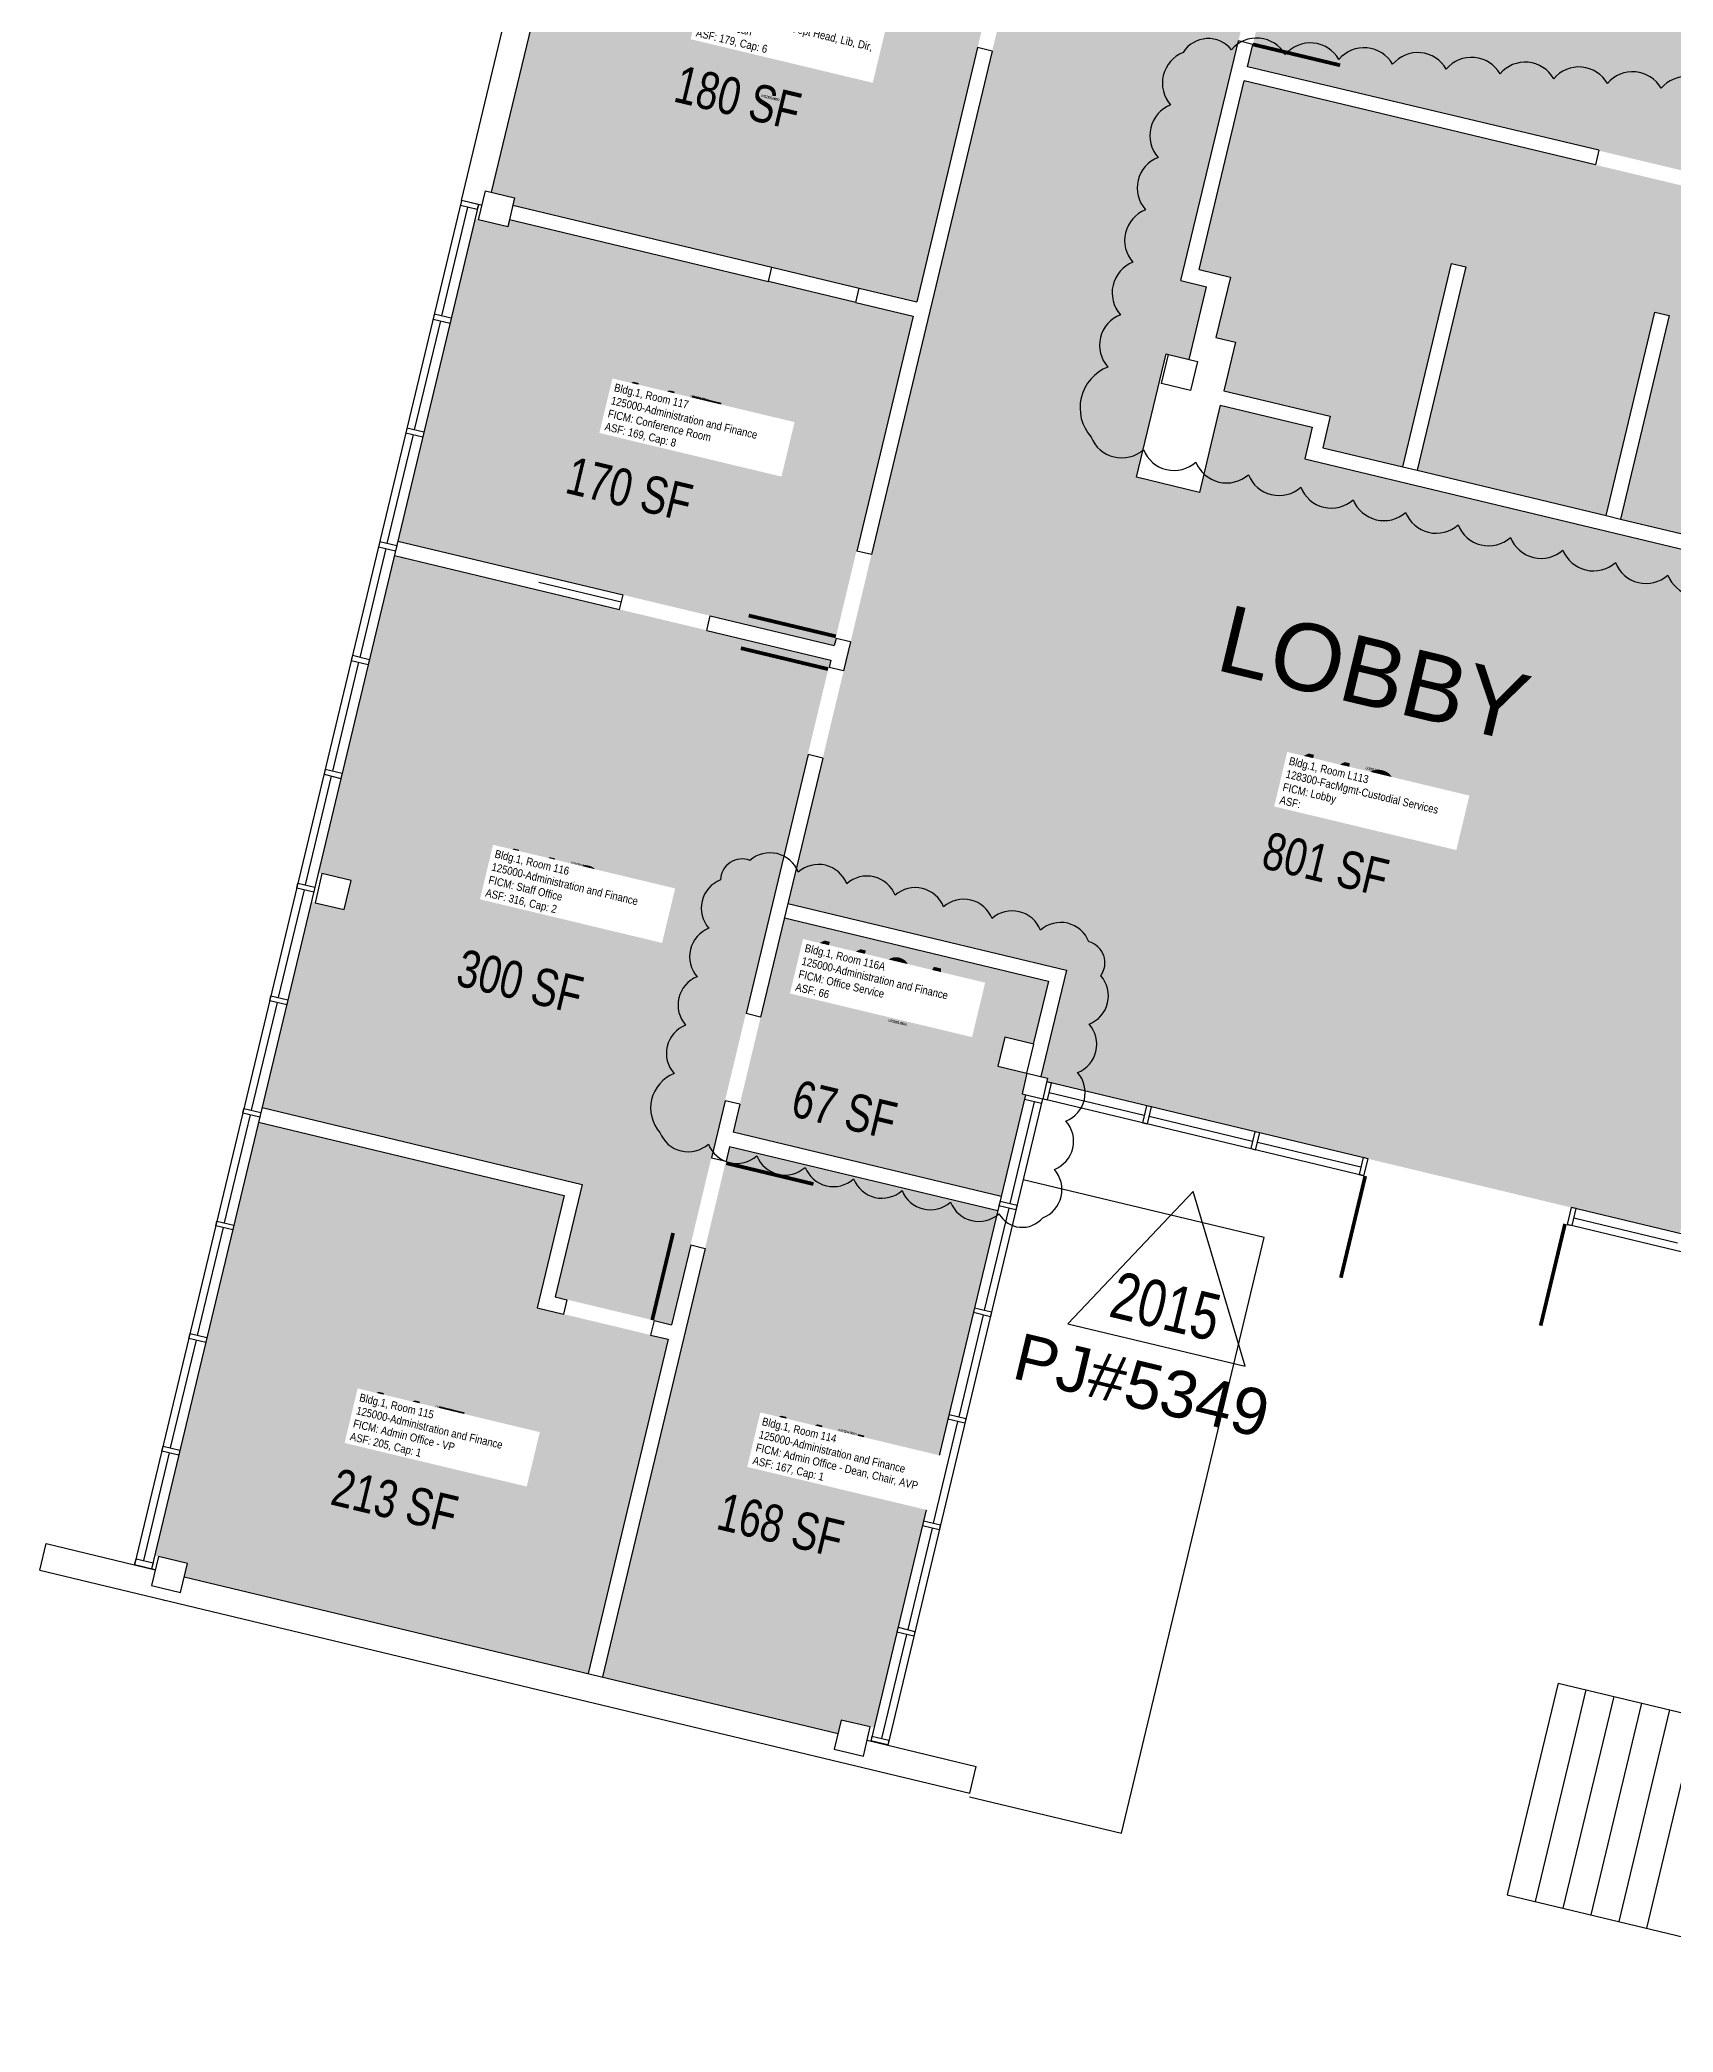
# Model space of a CAD drawing. Header units: inches. Extents: x 69220657 to 69222623, y 27675098 to 27677504.
# Drawn here: x 69220657 to 69221313, y 27675265 to 27676065 of the extents above; entities that cross this region are included whole.
import ezdxf
from ezdxf.enums import TextEntityAlignment as Align

# ---------------------------------------------------------------- set-up
doc = ezdxf.new("R2010")
doc.units = ezdxf.units.IN
doc.header["$LTSCALE"] = 100
doc.header["$MEASUREMENT"] = 0
doc.layers.get('0').update_dxf_attribs({"linetype": 'CONTINUOUS'})
for name, color, linetype in [('A-DOOR', 2, 'CONTINUOUS'), ('A-FLOR', 3, 'CONTINUOUS'), ('A-GLAZ', 1, 'CONTINUOUS'), ('A-IDEN-RNUM', 7, 'CONTINUOUS'), ('A-IDEN-SNUM', 4, 'CONTINUOUS'), ('A-IDEN-TEXT', 4, 'CONTINUOUS'), ('A-IDEN-VNUM', 4, 'CONTINUOUS'), ('A-SITE', 3, 'CONTINUOUS'), ('A-WALL', 5, 'CONTINUOUS'), ('AREA-TEXT', 3, 'CONTINUOUS'), ('Rooms-Category-Color', 7, 'CONTINUOUS'), ('Rooms-College-Color', 7, 'CONTINUOUS'), ('Rooms-Department-Color', 7, 'CONTINUOUS'), ('Rooms-Division-Color', 7, 'CONTINUOUS'), ('Rooms-Information', 7, 'CONTINUOUS')]:
    doc.layers.add(name, color=color, linetype=linetype)
doc.layers.add('A-REV', color=1, linetype='CONTINUOUS', true_color=0xff0000)
doc.styles.add('Annotative', font='arial.ttf')
doc.styles.add('Arial', font='arial.ttf')
doc.styles.add('CP_AREA', font='arial.ttf', dxfattribs={"height": 15})
doc.styles.add('CP_ROOMSNUMBER', font='arial.ttf', dxfattribs={"height": 1})
doc.styles.add('CP_ROOMVNUMBER', font='arial.ttf', dxfattribs={"width": 0.85, "height": 0.075})

# ---------------------------------------------------------------- blocks, each defined once
blk = doc.blocks.new('ProjectRev')
at = {"transparency": 16777216}
blk.add_lwpolyline([(0, 0.122), (-0.1221, -0.0895), (0.1221, -0.0895)], close=True, dxfattribs=at)
at = {"transparency": 16777216, "insert": (-0.1798, -0.1151), "char_height": 0.0625, "width": 0.24749, "attachment_point": 1, "style": 'Arial'}
blk.add_mtext('PJ#', dxfattribs=at)
at = {"transparency": 16777216, "style": 'Arial', "width": 0.75}
blk.add_attdef('YEAR', text='', height=18.75, dxfattribs=at).set_placement((0, 0), align=Align.MIDDLE_CENTER)
at = {"transparency": 16777216, "style": 'Arial'}
blk.add_attdef('PROJECT', text='', height=18.75, dxfattribs=at).set_placement((-0.0276, -0.1151), align=Align.TOP_LEFT)

msp = doc.modelspace()

# ---------------------------------------------------------------- hatches: boundary and pattern name
at = {"layer": 'Rooms-Category-Color', "true_color": 0xadadad}
for points in [[(69221278.41, 27677058.79), (69221371.04, 27677036.63), (69221182.09, 27676247.94), (69221190.44, 27676246.31), (69221182.05, 27676211.3), (69221173.79, 27676213.28), (69221115.07, 27675968.22), (69221125.28, 27675965.77), (69221118.3, 27675936.59), (69221109.06, 27675938.81), (69221106.18, 27675926.79), (69221097.17, 27675889.21), (69221109.82, 27675886.18), (69221063.45, 27675692.66), (69220957.21, 27675718.11), (69221220.26, 27676815.64), (69221262.82, 27676993.62)], [(69221069.04, 27675691.32), (69221063.45, 27675692.66), (69221109.82, 27675886.18), (69221122.46, 27675883.15), (69221130.84, 27675918.16), (69221167.8, 27675909.31), (69221164.77, 27675896.67), (69221366.07, 27675848.44), (69221360.72, 27675826.07), (69221382.11, 27675820.95), (69221390.73, 27675856.93), (69221834.18, 27675750.69), (69221812.32, 27675659.26), (69221359.1, 27675767.85), (69221318.56, 27675598.63), (69221315.42, 27675585.51), (69221061.16, 27675646.42), (69221061.51, 27675647.88), (69221058.79, 27675648.53)]]:
    msp.add_hatch(color=253, dxfattribs=at).paths.add_polyline_path(points)
at = {"layer": 'Rooms-Category-Color', "true_color": 0xfa9ba3}
for points in [[(69221294.15, 27676690.32), (69221590.79, 27676619.38), (69221438.48, 27675983.28), (69221141.82, 27676054.11), (69221153.76, 27676103.94), (69221276.29, 27676074.58), (69221366.46, 27676450.93), (69221372.5, 27676449.49), (69221373.9, 27676455.32), (69221245.31, 27676486.08)], [(69221008.98, 27675959.7), (69220846.8, 27675998.48), (69220847.5, 27676001.4), (69220838.26, 27676003.61), (69220871.75, 27676143.66), (69221043.17, 27676102.67)], [(69221444.32, 27675981.88), (69221460.16, 27676048.01), (69221467.94, 27676046.15), (69221540.88, 27676028.67), (69221621.59, 27676009.34), (69221605.09, 27675940.47), (69221575.93, 27675818.73), (69221396.02, 27675861.83), (69221398.35, 27675871.56), (69221373.06, 27675877.61), (69221367.47, 27675854.27), (69221291.62, 27675872.45), (69221311.19, 27675954.14), (69221305.35, 27675955.53), (69221285.78, 27675873.85), (69221209.93, 27675892.02), (69221229.5, 27675973.71), (69221223.67, 27675975.1), (69221204.1, 27675893.42), (69221172, 27675901.1), (69221175.03, 27675913.75), (69221132.24, 27675924), (69221136.9, 27675943.45), (69221129.12, 27675945.31), (69221134.95, 27675969.62), (69221122.3, 27675972.65), (69221140.48, 27676048.5), (69221442.92, 27675976.05)], [(69220975.68, 27675821.73), (69220800.38, 27675863.66), (69220831.31, 27675993.01), (69220844.44, 27675989.87), (69220845.14, 27675992.79), (69221007.32, 27675954)], [(69220798.98, 27675857.82), (69220974.29, 27675815.9), (69220910.44, 27675548.92), (69220863.76, 27675560.09), (69220874.57, 27675605.31), (69220745.95, 27675636.07), (69220765.72, 27675718.74), (69220778.85, 27675715.6), (69220781.64, 27675727.27), (69220768.51, 27675730.41)], [(69220955.81, 27675712.28), (69221061.81, 27675686.88), (69221055.75, 27675661.6), (69221044.33, 27675664.34), (69221041.53, 27675652.67), (69221053.2, 27675649.87), (69221051.22, 27675641.6), (69221052.68, 27675641.26), (69221042.89, 27675600.41), (69220935.19, 27675626.21)], [(69220876.95, 27675408.87), (69220714.77, 27675447.66), (69220716.05, 27675453.01), (69220702.92, 27675456.15), (69220744.56, 27675630.24), (69220867.34, 27675600.87), (69220856.53, 27675555.65), (69220909.05, 27675543.09)], [(69220933.72, 27675620.47), (69221041.43, 27675594.71), (69220991.78, 27675387.07), (69220978.65, 27675390.21), (69220977.37, 27675384.86), (69220882.78, 27675407.48)]]:
    msp.add_hatch(color=241, dxfattribs=at).paths.add_polyline_path(points)
at = {"layer": 'Rooms-College-Color', "true_color": 0xadadad}
for points in [[(69221278.41, 27677058.79), (69221371.04, 27677036.63), (69221182.09, 27676247.94), (69221190.44, 27676246.31), (69221182.05, 27676211.3), (69221173.79, 27676213.28), (69221115.07, 27675968.22), (69221125.28, 27675965.77), (69221118.3, 27675936.59), (69221109.06, 27675938.81), (69221106.18, 27675926.79), (69221097.17, 27675889.21), (69221109.82, 27675886.18), (69221063.45, 27675692.66), (69220957.21, 27675718.11), (69221220.26, 27676815.64), (69221262.82, 27676993.62)], [(69221069.04, 27675691.32), (69221063.45, 27675692.66), (69221109.82, 27675886.18), (69221122.46, 27675883.15), (69221130.84, 27675918.16), (69221167.8, 27675909.31), (69221164.77, 27675896.67), (69221366.07, 27675848.44), (69221360.72, 27675826.07), (69221382.11, 27675820.95), (69221390.73, 27675856.93), (69221834.18, 27675750.69), (69221812.32, 27675659.26), (69221359.1, 27675767.85), (69221318.56, 27675598.63), (69221315.42, 27675585.51), (69221061.16, 27675646.42), (69221061.51, 27675647.88), (69221058.79, 27675648.53)]]:
    msp.add_hatch(color=253, dxfattribs=at).paths.add_polyline_path(points)
at = {"layer": 'Rooms-College-Color', "true_color": 0x80bc67}
for points in [[(69221294.15, 27676690.32), (69221590.79, 27676619.38), (69221438.48, 27675983.28), (69221141.82, 27676054.11), (69221153.76, 27676103.94), (69221276.29, 27676074.58), (69221366.46, 27676450.93), (69221372.5, 27676449.49), (69221373.9, 27676455.32), (69221245.31, 27676486.08)], [(69221008.98, 27675959.7), (69220846.8, 27675998.48), (69220847.5, 27676001.4), (69220838.26, 27676003.61), (69220871.75, 27676143.66), (69221043.17, 27676102.67)], [(69221444.32, 27675981.88), (69221460.16, 27676048.01), (69221467.94, 27676046.15), (69221540.88, 27676028.67), (69221621.59, 27676009.34), (69221605.09, 27675940.47), (69221575.93, 27675818.73), (69221396.02, 27675861.83), (69221398.35, 27675871.56), (69221373.06, 27675877.61), (69221367.47, 27675854.27), (69221291.62, 27675872.45), (69221311.19, 27675954.14), (69221305.35, 27675955.53), (69221285.78, 27675873.85), (69221209.93, 27675892.02), (69221229.5, 27675973.71), (69221223.67, 27675975.1), (69221204.1, 27675893.42), (69221172, 27675901.1), (69221175.03, 27675913.75), (69221132.24, 27675924), (69221136.9, 27675943.45), (69221129.12, 27675945.31), (69221134.95, 27675969.62), (69221122.3, 27675972.65), (69221140.48, 27676048.5), (69221442.92, 27675976.05)], [(69220975.68, 27675821.73), (69220800.38, 27675863.66), (69220831.31, 27675993.01), (69220844.44, 27675989.87), (69220845.14, 27675992.79), (69221007.32, 27675954)], [(69220798.98, 27675857.82), (69220974.29, 27675815.9), (69220910.44, 27675548.92), (69220863.76, 27675560.09), (69220874.57, 27675605.31), (69220745.95, 27675636.07), (69220765.72, 27675718.74), (69220778.85, 27675715.6), (69220781.64, 27675727.27), (69220768.51, 27675730.41)], [(69220955.81, 27675712.28), (69221061.81, 27675686.88), (69221055.75, 27675661.6), (69221044.33, 27675664.34), (69221041.53, 27675652.67), (69221053.2, 27675649.87), (69221051.22, 27675641.6), (69221052.68, 27675641.26), (69221042.89, 27675600.41), (69220935.19, 27675626.21)], [(69220876.95, 27675408.87), (69220714.77, 27675447.66), (69220716.05, 27675453.01), (69220702.92, 27675456.15), (69220744.56, 27675630.24), (69220867.34, 27675600.87), (69220856.53, 27675555.65), (69220909.05, 27675543.09)], [(69220933.72, 27675620.47), (69221041.43, 27675594.71), (69220991.78, 27675387.07), (69220978.65, 27675390.21), (69220977.37, 27675384.86), (69220882.78, 27675407.48)]]:
    msp.add_hatch(color=83, dxfattribs=at).paths.add_polyline_path(points)
at = {"layer": 'Rooms-Department-Color', "true_color": 0xacacac}
for points in [[(69221278.41, 27677058.79), (69221371.04, 27677036.63), (69221182.09, 27676247.94), (69221190.44, 27676246.31), (69221182.05, 27676211.3), (69221173.79, 27676213.28), (69221115.07, 27675968.22), (69221125.28, 27675965.77), (69221118.3, 27675936.59), (69221109.06, 27675938.81), (69221106.18, 27675926.79), (69221097.17, 27675889.21), (69221109.82, 27675886.18), (69221063.45, 27675692.66), (69220957.21, 27675718.11), (69221220.26, 27676815.64), (69221262.82, 27676993.62)], [(69221069.04, 27675691.32), (69221063.45, 27675692.66), (69221109.82, 27675886.18), (69221122.46, 27675883.15), (69221130.84, 27675918.16), (69221167.8, 27675909.31), (69221164.77, 27675896.67), (69221366.07, 27675848.44), (69221360.72, 27675826.07), (69221382.11, 27675820.95), (69221390.73, 27675856.93), (69221834.18, 27675750.69), (69221812.32, 27675659.26), (69221359.1, 27675767.85), (69221318.56, 27675598.63), (69221315.42, 27675585.51), (69221061.16, 27675646.42), (69221061.51, 27675647.88), (69221058.79, 27675648.53)]]:
    msp.add_hatch(color=253, dxfattribs=at).paths.add_polyline_path(points)
at = {"layer": 'Rooms-Department-Color', "true_color": 0x80bc67}
for points in [[(69221294.15, 27676690.32), (69221590.79, 27676619.38), (69221438.48, 27675983.28), (69221141.82, 27676054.11), (69221153.76, 27676103.94), (69221276.29, 27676074.58), (69221366.46, 27676450.93), (69221372.5, 27676449.49), (69221373.9, 27676455.32), (69221245.31, 27676486.08)], [(69221008.98, 27675959.7), (69220846.8, 27675998.48), (69220847.5, 27676001.4), (69220838.26, 27676003.61), (69220871.75, 27676143.66), (69221043.17, 27676102.67)], [(69221444.32, 27675981.88), (69221460.16, 27676048.01), (69221467.94, 27676046.15), (69221540.88, 27676028.67), (69221621.59, 27676009.34), (69221605.09, 27675940.47), (69221575.93, 27675818.73), (69221396.02, 27675861.83), (69221398.35, 27675871.56), (69221373.06, 27675877.61), (69221367.47, 27675854.27), (69221291.62, 27675872.45), (69221311.19, 27675954.14), (69221305.35, 27675955.53), (69221285.78, 27675873.85), (69221209.93, 27675892.02), (69221229.5, 27675973.71), (69221223.67, 27675975.1), (69221204.1, 27675893.42), (69221172, 27675901.1), (69221175.03, 27675913.75), (69221132.24, 27675924), (69221136.9, 27675943.45), (69221129.12, 27675945.31), (69221134.95, 27675969.62), (69221122.3, 27675972.65), (69221140.48, 27676048.5), (69221442.92, 27675976.05)], [(69220975.68, 27675821.73), (69220800.38, 27675863.66), (69220831.31, 27675993.01), (69220844.44, 27675989.87), (69220845.14, 27675992.79), (69221007.32, 27675954)], [(69220798.98, 27675857.82), (69220974.29, 27675815.9), (69220910.44, 27675548.92), (69220863.76, 27675560.09), (69220874.57, 27675605.31), (69220745.95, 27675636.07), (69220765.72, 27675718.74), (69220778.85, 27675715.6), (69220781.64, 27675727.27), (69220768.51, 27675730.41)], [(69220955.81, 27675712.28), (69221061.81, 27675686.88), (69221055.75, 27675661.6), (69221044.33, 27675664.34), (69221041.53, 27675652.67), (69221053.2, 27675649.87), (69221051.22, 27675641.6), (69221052.68, 27675641.26), (69221042.89, 27675600.41), (69220935.19, 27675626.21)], [(69220876.95, 27675408.87), (69220714.77, 27675447.66), (69220716.05, 27675453.01), (69220702.92, 27675456.15), (69220744.56, 27675630.24), (69220867.34, 27675600.87), (69220856.53, 27675555.65), (69220909.05, 27675543.09)], [(69220933.72, 27675620.47), (69221041.43, 27675594.71), (69220991.78, 27675387.07), (69220978.65, 27675390.21), (69220977.37, 27675384.86), (69220882.78, 27675407.48)]]:
    msp.add_hatch(color=83, dxfattribs=at).paths.add_polyline_path(points)
at = {"layer": 'Rooms-Division-Color', "true_color": 0xadadad}
for points in [[(69221278.41, 27677058.79), (69221371.04, 27677036.63), (69221182.09, 27676247.94), (69221190.44, 27676246.31), (69221182.05, 27676211.3), (69221173.79, 27676213.28), (69221115.07, 27675968.22), (69221125.28, 27675965.77), (69221118.3, 27675936.59), (69221109.06, 27675938.81), (69221106.18, 27675926.79), (69221097.17, 27675889.21), (69221109.82, 27675886.18), (69221063.45, 27675692.66), (69220957.21, 27675718.11), (69221220.26, 27676815.64), (69221262.82, 27676993.62)], [(69221069.04, 27675691.32), (69221063.45, 27675692.66), (69221109.82, 27675886.18), (69221122.46, 27675883.15), (69221130.84, 27675918.16), (69221167.8, 27675909.31), (69221164.77, 27675896.67), (69221366.07, 27675848.44), (69221360.72, 27675826.07), (69221382.11, 27675820.95), (69221390.73, 27675856.93), (69221834.18, 27675750.69), (69221812.32, 27675659.26), (69221359.1, 27675767.85), (69221318.56, 27675598.63), (69221315.42, 27675585.51), (69221061.16, 27675646.42), (69221061.51, 27675647.88), (69221058.79, 27675648.53)]]:
    msp.add_hatch(color=253, dxfattribs=at).paths.add_polyline_path(points)
at = {"layer": 'Rooms-Division-Color', "true_color": 0x80bc67}
for points in [[(69221294.15, 27676690.32), (69221590.79, 27676619.38), (69221438.48, 27675983.28), (69221141.82, 27676054.11), (69221153.76, 27676103.94), (69221276.29, 27676074.58), (69221366.46, 27676450.93), (69221372.5, 27676449.49), (69221373.9, 27676455.32), (69221245.31, 27676486.08)], [(69221008.98, 27675959.7), (69220846.8, 27675998.48), (69220847.5, 27676001.4), (69220838.26, 27676003.61), (69220871.75, 27676143.66), (69221043.17, 27676102.67)], [(69221444.32, 27675981.88), (69221460.16, 27676048.01), (69221467.94, 27676046.15), (69221540.88, 27676028.67), (69221621.59, 27676009.34), (69221605.09, 27675940.47), (69221575.93, 27675818.73), (69221396.02, 27675861.83), (69221398.35, 27675871.56), (69221373.06, 27675877.61), (69221367.47, 27675854.27), (69221291.62, 27675872.45), (69221311.19, 27675954.14), (69221305.35, 27675955.53), (69221285.78, 27675873.85), (69221209.93, 27675892.02), (69221229.5, 27675973.71), (69221223.67, 27675975.1), (69221204.1, 27675893.42), (69221172, 27675901.1), (69221175.03, 27675913.75), (69221132.24, 27675924), (69221136.9, 27675943.45), (69221129.12, 27675945.31), (69221134.95, 27675969.62), (69221122.3, 27675972.65), (69221140.48, 27676048.5), (69221442.92, 27675976.05)], [(69220975.68, 27675821.73), (69220800.38, 27675863.66), (69220831.31, 27675993.01), (69220844.44, 27675989.87), (69220845.14, 27675992.79), (69221007.32, 27675954)], [(69220798.98, 27675857.82), (69220974.29, 27675815.9), (69220910.44, 27675548.92), (69220863.76, 27675560.09), (69220874.57, 27675605.31), (69220745.95, 27675636.07), (69220765.72, 27675718.74), (69220778.85, 27675715.6), (69220781.64, 27675727.27), (69220768.51, 27675730.41)], [(69220955.81, 27675712.28), (69221061.81, 27675686.88), (69221055.75, 27675661.6), (69221044.33, 27675664.34), (69221041.53, 27675652.67), (69221053.2, 27675649.87), (69221051.22, 27675641.6), (69221052.68, 27675641.26), (69221042.89, 27675600.41), (69220935.19, 27675626.21)], [(69220876.95, 27675408.87), (69220714.77, 27675447.66), (69220716.05, 27675453.01), (69220702.92, 27675456.15), (69220744.56, 27675630.24), (69220867.34, 27675600.87), (69220856.53, 27675555.65), (69220909.05, 27675543.09)], [(69220933.72, 27675620.47), (69221041.43, 27675594.71), (69220991.78, 27675387.07), (69220978.65, 27675390.21), (69220977.37, 27675384.86), (69220882.78, 27675407.48)]]:
    msp.add_hatch(color=83, dxfattribs=at).paths.add_polyline_path(points)

# ---------------------------------------------------------------- linework, layer by layer
at = {"layer": 'A-DOOR'}
msp.add_line((69220890.29, 27675839.03), (69220857.22, 27675846.95), dxfattribs=at)
for points in [[(69221041.35, 27676096.16, 1.5, 1.5, 0), (69221006.34, 27676104.55, 0, 0, 0), (69221006.17, 27676103.82, 0, 0, 0.414214), (69221034.6, 27676061.53, 0, 0, 0.414214)], [(69221143.97, 27676063.09, 1.5, 1.5, 0), (69221178.98, 27676054.71, 0, 0, 0), (69221179.16, 27676055.44, 0, 0, 0.386084), (69221152.52, 27676098.07, 0, 0, 0.414214)], [(69221317.17, 27676012.35, 1.5, 1.5, 0), (69221325.55, 27676047.35, 0, 0, 0), (69221324.82, 27676047.53, 0, 0, 0.414214), (69221282.54, 27676019.1, 0, 0, 0.414214)], [(69220976.47, 27675825.33, 1.5, 1.5, 0), (69220941.46, 27675833.71, 0, 0, 0), (69220941.63, 27675834.44, 0, 0, -0.414214), (69220986.14, 27675859.26, 0, 0, -0.414214)], [(69220973.32, 27675812.2, 1.5, 1.5, 0), (69220938.31, 27675820.59, 0, 0, 0), (69220938.14, 27675819.86, 0, 0, 0.414214), (69220966.57, 27675777.57, 0, 0, 0.414214)], [(69220932.46, 27675613.76, 1.5, 1.5, 0), (69220967.47, 27675605.37, 0, 0, 0), (69220967.3, 27675604.64, 0, 0, -0.414214), (69220922.79, 27675579.83, 0, 0, -0.414214)], [(69221189.07, 27675608.58, 1.5, 1.5, 0), (69221179.28, 27675567.73, 0, 0, 0), (69221178.55, 27675567.91, 0, 0, 0.414214), (69221229.18, 27675598.97, 0, 0, 0.414214)], [(69221269.3, 27675589.36, 1.5, 1.5, 0), (69221259.51, 27675548.51, 0, 0, 0), (69221260.24, 27675548.34, 0, 0, -0.414214), (69221229.18, 27675598.97, 0, 0, -0.414214)], [(69220902.7, 27675550.71, 1.5, 1.5, 0), (69220911.09, 27675585.71, 0, 0, 0), (69220910.36, 27675585.89, 0, 0, 0.414214), (69220868.07, 27675557.46, 0, 0, 0.414214)]]:
    msp.add_lwpolyline(points, format="xyseb", dxfattribs=at)
at = {"layer": 'A-FLOR'}
for p, q in [((69221209.93, 27675892.02), (69221285.78, 27675873.85)), ((69221291.62, 27675872.45), (69221367.47, 27675854.27)), ((69221266.5, 27675404.93), (69221246.12, 27675319.84)), ((69221266.5, 27675404.93), (69221411.89, 27675370.1)), ((69221288.87, 27675399.57), (69221268.48, 27675314.48)), ((69221277.69, 27675402.25), (69221272.68, 27675381.35)), ((69221300.05, 27675396.9), (69221279.67, 27675311.8)), ((69221311.24, 27675394.22), (69221290.85, 27675309.12)), ((69221322.42, 27675391.54), (69221302.03, 27675306.44)), ((69221272.68, 27675381.35), (69221257.3, 27675317.16)), ((69221246.12, 27675319.84), (69221476.11, 27675264.74))]:
    msp.add_line(p, q, dxfattribs=at)
for points in [[(69221132.24, 27675924), (69221175.03, 27675913.75), (69221172, 27675901.1), (69221204.1, 27675893.42)], [(69221130.84, 27675918.16), (69221167.8, 27675909.31), (69221164.77, 27675896.67), (69221366.07, 27675848.44)]]:
    msp.add_lwpolyline(points, dxfattribs=at)
at = {"layer": 'A-GLAZ'}
for p, q in [((69220826.12, 27676000.42), (69220694.84, 27675452.43)), ((69220832.93, 27675998.79), (69220701.64, 27675450.8)), ((69220828.58, 27675997.78), (69220818.09, 27675954.02)), ((69220817.63, 27675952.07), (69220807.14, 27675908.31)), ((69220806.68, 27675906.37), (69220796.19, 27675862.6)), ((69220795.72, 27675860.66), (69220785.24, 27675816.9)), ((69220784.77, 27675814.95), (69220774.29, 27675771.19)), ((69220773.82, 27675769.25), (69220763.34, 27675725.49)), ((69220762.87, 27675723.54), (69220752.51, 27675680.26)), ((69220752.04, 27675678.32), (69220741.67, 27675635.04)), ((69221190.18, 27675615.51), (69221061.16, 27675646.42)), ((69221052.68, 27675641.26), (69220990.47, 27675381.6)), ((69221059.49, 27675639.62), (69220997.28, 27675379.97)), ((69221056.1, 27675638.38), (69221046.33, 27675597.61)), ((69221188.55, 27675608.7), (69221059.49, 27675639.62)), ((69221100.32, 27675632.92), (69221062.18, 27675642.06)), ((69220741.21, 27675633.1), (69220730.84, 27675589.82)), ((69221143.81, 27675622.51), (69221102.27, 27675632.46)), ((69221187.3, 27675612.09), (69221145.76, 27675622.04)), ((69221045.87, 27675595.66), (69221036.06, 27675554.73)), ((69221581.39, 27675521.78), (69221271.82, 27675595.95)), ((69220730.37, 27675587.88), (69220720, 27675544.6)), ((69221579.76, 27675514.98), (69221270.19, 27675589.14)), ((69221314.49, 27675581.62), (69221272.83, 27675591.6)), ((69221035.59, 27675552.78), (69221025.81, 27675511.93)), ((69220719.54, 27675542.66), (69220709.17, 27675499.38)), ((69221025.34, 27675509.99), (69221015.55, 27675469.13)), ((69220708.7, 27675497.44), (69220698.34, 27675454.16)), ((69221015.09, 27675467.19), (69221005.32, 27675426.42)), ((69221004.85, 27675424.47), (69220994.85, 27675382.72))]:
    msp.add_line(p, q, dxfattribs=at)
at = {"layer": 'A-REV'}
msp.add_lwpolyline([(69221329.46, 27676043.53, 0.520567), (69221307.89, 27676045.46, 0.520567), (69221286.33, 27676047.39, 0.520567), (69221264.76, 27676049.32, 0.520567), (69221243.19, 27676051.25, 0.520567), (69221221.62, 27676053.18, 0.520567), (69221200.06, 27676055.12, 0.520567), (69221178.49, 27676057.05, 0.520567), (69221156.92, 27676058.98, 0.520567), (69221135.36, 27676060.91, 0.520567), (69221115.95, 27676059.83, 0.520567), (69221110.91, 27676038.77, 0.520567), (69221105.86, 27676017.72, 0.520567), (69221100.82, 27675996.66, 0.520567), (69221095.77, 27675975.6, 0.520567), (69221090.73, 27675954.54, 0.520567), (69221085.68, 27675933.49, 0.520567), (69221078.95, 27675905.4, 0.520567), (69221100.01, 27675900.36, 0.520567), (69221121.07, 27675895.31, 0.520567), (69221142.13, 27675890.27, 0.520567), (69221163.18, 27675885.22, 0.520567), (69221184.24, 27675880.18, 0.520567), (69221205.3, 27675875.13, 0.520567), (69221226.36, 27675870.09, 0.520567), (69221247.41, 27675865.04, 0.520567), (69221268.47, 27675860, 0.520567), (69221289.53, 27675854.95, 0.520567), (69221310.59, 27675849.91, 0.520567), (69221331.64, 27675844.86, 0.520567)], format="xyb", dxfattribs=at)
msp.add_lwpolyline([(69220905.81, 27675626.05, 0.520567), (69220925.26, 27675621.39, 0.520567), (69220944.71, 27675616.73, 0.520567), (69220964.16, 27675612.07, 0.520567), (69220983.61, 27675607.41, 0.520567), (69221003.06, 27675602.75, 0.520567), (69221022.51, 27675598.09, 0.520567), (69221041.95, 27675593.43, 0.520567), (69221059.55, 27675591.8, 0.520567), (69221064.21, 27675611.24, 0.520567), (69221068.87, 27675630.69, 0.520567), (69221073.53, 27675650.14, 0.520567), (69221078.19, 27675669.59, 0.520567), (69221082.85, 27675689.04, 0.520567), (69221078.08, 27675702.71, 0.520567), (69221058.63, 27675707.37, 0.520567), (69221039.18, 27675712.03, 0.520567), (69221019.73, 27675716.69, 0.520567), (69221000.28, 27675721.35, 0.520567), (69220980.83, 27675726.01, 0.520567), (69220961.38, 27675730.67, 0.520567), (69220941.93, 27675735.33, 0.520567), (69220930.12, 27675727.54, 0.520567), (69220925.46, 27675708.09, 0.520567), (69220920.8, 27675688.64, 0.520567), (69220916.14, 27675669.19, 0.520567), (69220911.48, 27675649.74, 0.520567)], format="xyb", close=True, dxfattribs=at)
at = {"layer": 'A-SITE'}
for p, q in [((69221148.44, 27675583.86), (69221051.68, 27675607.05)), ((69221091.13, 27675344.63), (69221148.44, 27675583.86)), ((69221030.17, 27675359.24), (69221091.13, 27675344.63))]:
    msp.add_line(p, q, dxfattribs=at)
at = {"layer": 'A-WALL'}
for p, q in [((69220826.12, 27676000.42), (69221100.7, 27677146.49)), ((69220838.22, 27676003.7), (69220901.13, 27676266.27)), ((69221039.22, 27676060.43), (69220990.76, 27675858.15)), ((69221033.38, 27676061.82), (69221008.92, 27675959.71)), ((69221039.22, 27676060.43), (69221033.38, 27676061.82)), ((69221115.07, 27675968.22), (69221138.14, 27676064.49)), ((69221143.97, 27676063.09), (69221138.14, 27676064.49)), ((69221141.84, 27676054.11), (69221143.97, 27676063.09)), ((69221282.89, 27676020.56), (69221141.82, 27676054.11)), ((69221122.31, 27675972.65), (69221140.48, 27676048.51)), ((69221281.49, 27676014.72), (69221140.48, 27676048.51)), ((69221282.89, 27676020.56), (69221281.49, 27676014.72)), ((69220832.99, 27675992.61), (69220835.79, 27676004.28)), ((69220835.79, 27676004.28), (69220847.46, 27676001.48)), ((69220826.12, 27676000.42), (69220825.66, 27675998.48)), ((69220825.66, 27675998.48), (69220832.47, 27675996.85)), ((69220834.39, 27675998.44), (69220826.12, 27676000.42)), ((69220832.93, 27675998.79), (69220826.12, 27676000.42)), ((69220832.93, 27675998.79), (69220832.47, 27675996.85)), ((69220847.46, 27676001.48), (69220844.66, 27675989.81)), ((69220846.76, 27675998.56), (69220950.81, 27675973.64)), ((69220844.66, 27675989.81), (69220832.99, 27675992.61)), ((69220845.36, 27675992.73), (69220949.42, 27675967.8)), ((69220949.42, 27675967.8), (69220950.81, 27675973.64)), ((69221122.31, 27675972.65), (69221134.95, 27675969.62)), ((69221204.1, 27675893.42), (69221223.67, 27675975.1)), ((69221229.5, 27675973.71), (69221209.93, 27675892.02)), ((69221223.67, 27675975.1), (69221229.5, 27675973.71)), ((69220984.43, 27675959.41), (69220985.82, 27675965.25)), ((69220985.82, 27675965.25), (69221008.92, 27675959.71)), ((69221115.07, 27675968.22), (69221125.28, 27675965.77)), ((69221118.29, 27675936.6), (69221125.28, 27675965.77)), ((69221134.95, 27675969.62), (69221129.12, 27675945.31)), ((69220984.43, 27675959.41), (69221007.52, 27675953.88)), ((69220815.17, 27675954.72), (69220814.71, 27675952.77)), ((69220814.71, 27675952.77), (69220821.52, 27675951.14)), ((69220821.98, 27675953.09), (69220815.17, 27675954.72)), ((69220821.98, 27675953.09), (69220821.52, 27675951.14)), ((69221007.52, 27675953.88), (69220984.92, 27675859.55)), ((69221285.78, 27675873.85), (69221305.35, 27675955.53)), ((69221311.19, 27675954.14), (69221291.62, 27675872.45)), ((69221305.35, 27675955.53), (69221311.19, 27675954.14)), ((69221129.12, 27675945.31), (69221136.9, 27675943.45)), ((69221136.9, 27675943.45), (69221132.24, 27675924)), ((69221097.17, 27675889.21), (69221109.06, 27675938.81)), ((69221107.23, 27675926.91), (69221110.03, 27675938.58)), ((69221109.06, 27675938.81), (69221110.03, 27675938.58)), ((69221110.03, 27675938.58), (69221121.7, 27675935.78)), ((69221121.7, 27675935.78), (69221118.9, 27675924.11)), ((69221118.9, 27675924.11), (69221107.23, 27675926.91)), ((69221130.84, 27675918.16), (69221122.46, 27675883.15)), ((69220804.22, 27675909.01), (69220803.76, 27675907.07)), ((69220811.03, 27675907.38), (69220804.22, 27675909.01)), ((69220803.76, 27675907.07), (69220810.57, 27675905.43)), ((69220811.03, 27675907.38), (69220810.57, 27675905.43)), ((69221204.1, 27675893.42), (69221209.93, 27675892.02)), ((69221122.46, 27675883.15), (69221097.17, 27675889.21)), ((69221285.78, 27675873.85), (69221291.62, 27675872.45)), ((69220793.27, 27675863.3), (69220792.81, 27675861.36)), ((69220792.81, 27675861.36), (69220799.61, 27675859.73)), ((69220800.08, 27675861.67), (69220793.27, 27675863.3)), ((69220800.08, 27675861.67), (69220799.61, 27675859.73)), ((69220800.55, 27675863.62), (69220890.99, 27675841.95)), ((69220990.76, 27675858.15), (69220984.92, 27675859.55)), ((69220799.15, 27675857.78), (69220889.59, 27675836.12)), ((69220889.59, 27675836.12), (69220890.99, 27675841.95)), ((69220924.6, 27675827.73), (69220926, 27675833.56)), ((69220924.6, 27675827.73), (69220974.44, 27675815.79)), ((69220926, 27675833.56), (69220975.84, 27675821.62)), ((69220976.53, 27675824.54), (69220975.84, 27675821.62)), ((69220982.37, 27675823.14), (69220976.53, 27675824.54)), ((69220982.37, 27675823.14), (69220979.57, 27675811.47)), ((69220782.32, 27675817.6), (69220781.86, 27675815.65)), ((69220781.86, 27675815.65), (69220788.66, 27675814.02)), ((69220789.13, 27675815.97), (69220782.32, 27675817.6)), ((69220789.13, 27675815.97), (69220788.66, 27675814.02)), ((69220974.44, 27675815.79), (69220973.74, 27675812.87)), ((69220979.57, 27675811.47), (69220973.74, 27675812.87)), ((69220771.37, 27675771.89), (69220770.91, 27675769.95)), ((69220778.18, 27675770.26), (69220771.37, 27675771.89)), ((69220965.35, 27675777.86), (69220940.42, 27675673.81)), ((69220971.19, 27675776.46), (69220946.26, 27675672.41)), ((69220971.19, 27675776.46), (69220965.35, 27675777.86)), ((69220770.91, 27675769.95), (69220777.71, 27675768.31)), ((69220778.18, 27675770.26), (69220777.71, 27675768.31)), ((69220759.96, 27675724.24), (69220760.42, 27675726.18)), ((69220766.76, 27675722.61), (69220759.96, 27675724.24)), ((69220760.42, 27675726.18), (69220767.23, 27675724.55)), ((69220767.23, 27675724.55), (69220766.76, 27675722.61)), ((69220770.09, 27675730.04), (69220767.29, 27675718.37)), ((69220781.76, 27675727.24), (69220770.09, 27675730.04)), ((69220778.96, 27675715.57), (69220781.76, 27675727.24)), ((69220767.29, 27675718.37), (69220778.96, 27675715.57)), ((69220749.12, 27675679.02), (69220749.59, 27675680.96)), ((69220755.93, 27675677.39), (69220749.12, 27675679.02)), ((69220749.59, 27675680.96), (69220756.4, 27675679.33)), ((69220756.4, 27675679.33), (69220755.93, 27675677.39)), ((69220946.26, 27675672.41), (69220940.42, 27675673.81)), ((69221044.33, 27675664.34), (69221041.53, 27675652.67)), ((69221056, 27675661.54), (69221044.33, 27675664.34)), ((69221053.2, 27675649.87), (69221056, 27675661.54)), ((69221041.53, 27675652.67), (69221053.2, 27675649.87)), ((69221053.2, 27675649.87), (69221051.22, 27675641.6)), ((69221053.2, 27675649.87), (69221061.47, 27675647.89)), ((69221061.51, 27675647.88), (69221059.53, 27675639.61)), ((69221063.11, 27675645.95), (69221061.16, 27675646.42)), ((69221061.48, 27675639.15), (69221063.11, 27675645.95)), ((69220738.29, 27675633.8), (69220738.75, 27675635.74)), ((69220738.75, 27675635.74), (69220745.56, 27675634.11)), ((69220746.03, 27675636.06), (69220744.63, 27675630.22)), ((69220746.03, 27675636.06), (69220874.64, 27675605.25)), ((69220932.03, 27675638.8), (69220926.56, 27675615.94)), ((69220937.87, 27675637.4), (69220932.03, 27675638.8)), ((69220937.87, 27675637.4), (69220935.19, 27675626.21)), ((69221051.22, 27675641.6), (69221059.49, 27675639.62)), ((69221052.68, 27675641.26), (69221052.21, 27675639.31)), ((69221059.02, 27675637.68), (69221052.21, 27675639.31)), ((69221059.49, 27675639.62), (69221059.02, 27675637.68)), ((69221059.53, 27675639.61), (69221061.48, 27675639.15)), ((69221101.26, 27675636.81), (69221099.63, 27675630.01)), ((69221103.2, 27675636.35), (69221101.26, 27675636.81)), ((69221101.57, 27675629.54), (69221103.2, 27675636.35)), ((69220745.1, 27675632.17), (69220738.29, 27675633.8)), ((69220744.63, 27675630.22), (69220867.4, 27675600.81)), ((69220745.56, 27675634.11), (69220745.1, 27675632.17)), ((69221099.63, 27675630.01), (69221101.57, 27675629.54)), ((69220933.79, 27675620.38), (69220932.39, 27675614.54)), ((69221041.49, 27675594.58), (69220933.79, 27675620.38)), ((69221042.89, 27675600.41), (69220935.19, 27675626.21)), ((69221144.75, 27675626.4), (69221143.12, 27675619.59)), ((69221143.12, 27675619.59), (69221145.06, 27675619.12)), ((69221146.69, 27675625.93), (69221144.75, 27675626.4)), ((69221145.06, 27675619.12), (69221146.69, 27675625.93)), ((69220926.56, 27675615.94), (69220932.39, 27675614.54)), ((69221188.24, 27675615.98), (69221186.6, 27675609.17)), ((69221190.18, 27675615.51), (69221188.24, 27675615.98)), ((69221188.55, 27675608.7), (69221190.18, 27675615.51)), ((69220874.64, 27675605.25), (69220863.8, 27675560.02)), ((69221188.58, 27675608.7), (69221186.6, 27675609.17)), ((69221186.6, 27675609.17), (69221188.55, 27675608.7)), ((69220867.4, 27675600.81), (69220856.57, 27675555.59)), ((69221042.44, 27675598.54), (69221041.98, 27675596.59)), ((69221048.79, 27675594.96), (69221041.98, 27675596.59)), ((69221042.44, 27675598.54), (69221049.25, 27675596.91)), ((69221049.25, 27675596.91), (69221048.79, 27675594.96)), ((69221271.82, 27675595.95), (69221270.19, 27675589.14)), ((69221273.76, 27675595.49), (69221271.82, 27675595.95)), ((69221272.13, 27675588.68), (69221273.76, 27675595.49)), ((69220727.45, 27675588.58), (69220727.92, 27675590.52)), ((69220734.26, 27675586.95), (69220727.45, 27675588.58)), ((69220727.92, 27675590.52), (69220734.73, 27675588.89)), ((69220734.73, 27675588.89), (69220734.26, 27675586.95)), ((69221270.19, 27675589.14), (69221272.13, 27675588.68)), ((69220924.01, 27675579.54), (69220882.77, 27675407.41)), ((69220918.17, 27675580.93), (69220910.48, 27675548.84)), ((69220918.17, 27675580.93), (69220924.01, 27675579.54)), ((69220856.57, 27675555.59), (69220867.03, 27675553.08)), ((69220863.8, 27675560.02), (69220868.42, 27675558.92)), ((69220868.42, 27675558.92), (69220867.03, 27675553.08)), ((69221032.17, 27675555.66), (69221031.7, 27675553.72)), ((69221032.17, 27675555.66), (69221038.98, 27675554.03)), ((69220903.43, 27675550.53), (69220902.03, 27675544.7)), ((69220903.43, 27675550.53), (69220910.48, 27675548.84)), ((69221038.51, 27675552.08), (69221031.7, 27675553.72)), ((69221038.98, 27675554.03), (69221038.51, 27675552.08)), ((69220716.62, 27675543.36), (69220717.09, 27675545.3)), ((69220723.43, 27675541.73), (69220716.62, 27675543.36)), ((69220717.09, 27675545.3), (69220723.89, 27675543.67)), ((69220723.89, 27675543.67), (69220723.43, 27675541.73)), ((69220909.08, 27675543.01), (69220876.93, 27675408.8)), ((69220902.03, 27675544.7), (69220909.08, 27675543.01)), ((69221021.92, 27675512.86), (69221021.45, 27675510.92)), ((69221028.26, 27675509.29), (69221021.45, 27675510.92)), ((69221021.92, 27675512.86), (69221028.72, 27675511.23)), ((69221028.72, 27675511.23), (69221028.26, 27675509.29)), ((69220705.79, 27675498.14), (69220706.25, 27675500.08)), ((69220706.25, 27675500.08), (69220713.06, 27675498.45)), ((69220712.59, 27675496.51), (69220705.79, 27675498.14)), ((69220713.06, 27675498.45), (69220712.59, 27675496.51)), ((69221011.66, 27675470.07), (69221011.2, 27675468.12)), ((69221018.01, 27675466.49), (69221011.2, 27675468.12)), ((69221011.66, 27675470.07), (69221018.47, 27675468.43)), ((69221018.47, 27675468.43), (69221018.01, 27675466.49)), ((69220656.78, 27675450.24), (69220659.34, 27675460.94)), ((69220659.34, 27675460.94), (69220703.1, 27675450.45)), ((69220694.84, 27675452.43), (69220695.42, 27675454.86)), ((69220703.1, 27675450.45), (69220694.84, 27675452.43)), ((69220695.42, 27675454.86), (69220702.23, 27675453.23)), ((69220704.38, 27675455.8), (69220701.59, 27675444.13)), ((69220702.23, 27675453.23), (69220701.64, 27675450.8)), ((69220716.05, 27675453), (69220704.38, 27675455.8)), ((69220713.26, 27675441.33), (69220716.05, 27675453)), ((69220656.78, 27675450.24), (69221030.21, 27675360.77)), ((69220701.59, 27675444.13), (69220713.26, 27675441.33)), ((69220714.77, 27675447.65), (69220977.34, 27675384.75)), ((69220706.37, 27675438.36), (69220707.35, 27675438.12)), ((69220706.37, 27675438.36), (69220707.35, 27675438.12)), ((69221001.43, 27675427.35), (69221000.96, 27675425.4)), ((69221007.77, 27675423.77), (69221000.96, 27675425.4)), ((69221001.43, 27675427.35), (69221008.24, 27675425.72)), ((69221008.24, 27675425.72), (69221007.77, 27675423.77)), ((69220978.62, 27675390.1), (69220975.83, 27675378.43)), ((69220990.29, 27675387.3), (69220978.62, 27675390.1)), ((69220987.5, 27675375.63), (69220990.29, 27675387.3)), ((69220989.01, 27675381.95), (69221032.77, 27675371.47)), ((69220990.96, 27675383.66), (69220990.47, 27675381.6)), ((69220990.5, 27675381.71), (69220990.47, 27675381.6)), ((69220997.3, 27675380.08), (69220990.5, 27675381.71)), ((69220990.96, 27675383.66), (69220997.77, 27675382.02)), ((69220997.77, 27675382.02), (69220997.3, 27675380.08)), ((69220975.83, 27675378.43), (69220987.5, 27675375.63)), ((69221030.21, 27675360.77), (69221032.77, 27675371.47))]:
    msp.add_line(p, q, dxfattribs=at)
for points in [[(69220950.81, 27675973.64), (69220985.82, 27675965.25)], [(69220984.43, 27675959.41), (69220949.42, 27675967.8)], [(69220957.21, 27675718.11), (69221069.04, 27675691.32), (69221058.79, 27675648.53)], [(69220955.81, 27675712.28), (69221061.81, 27675686.88), (69221055.75, 27675661.6)]]:
    msp.add_lwpolyline(points, dxfattribs=at)

# ---------------------------------------------------------------- block references
at = {"layer": 'A-REV'}
ref = msp.add_blockref('ProjectRev', (69221111.46, 27675566.82, 370), dxfattribs=dict(at, xscale=300, yscale=300, zscale=300, rotation=346.5276805397287))
ref.add_attrib('PROJECT', '5349', dxfattribs={"layer": '0', "transparency": 16777216, "height": 18.75, "rotation": 346.52768, "style": 'Arial'}).set_placement((69221095.37, 27675535.18, 370), align=Align.TOP_LEFT)
ref.add_attrib('YEAR', '2015', dxfattribs={"layer": '0', "transparency": 16777216, "height": 18.75, "rotation": 346.52768, "style": 'Arial', "width": 0.75}).set_placement((69221108.95, 27675556.34, 370), align=Align.MIDDLE_CENTER)

# ---------------------------------------------------------------- texts
at = {"layer": 'A-IDEN-RNUM', "style": 'CP_ROOMSNUMBER', "width": 0.85}
for s, p in [('0118-00', (69220950.15, 27676041.67)), ('0117-00', (69220921.75, 27675920.96)), ('L113-00', (69221192.93, 27675771.67)), ('0116-00', (69220873.75, 27675733.49)), ('0116-A0', (69221001.35, 27675670.27)), ('0115-00', (69220819.38, 27675515.15)), ('0114-00', (69220981.13, 27675505.7))]:
    msp.add_text(s, height=1, rotation=346.527, dxfattribs=at).set_placement(p, align=Align.MIDDLE)
at = {"layer": 'A-IDEN-SNUM', "style": 'CP_ROOMSNUMBER', "width": 0.85}
for s, p in [('0010011800', (69220950.15, 27676041.67)), ('0010011700', (69220921.75, 27675920.96)), ('0010L11300', (69221192.93, 27675771.67)), ('0010011600', (69220873.75, 27675733.49)), ('00100116A0', (69221001.35, 27675670.27)), ('0010011500', (69220819.38, 27675515.15)), ('0010011400', (69220981.13, 27675505.7))]:
    msp.add_text(s, height=1, rotation=346.527, dxfattribs=at).set_placement(p, align=Align.MIDDLE)
at = {"layer": 'A-IDEN-TEXT', "style": 'Annotative'}
msp.add_text('LOBBY', height=27, rotation=346.527, dxfattribs=at).set_placement((69221192.55, 27675810.55), align=Align.MIDDLE)
at = {"layer": 'A-IDEN-VNUM', "style": 'CP_ROOMVNUMBER', "width": 0.85}
for s, p in [('118', (69220944.11, 27676071.04)), ('117', (69220907.51, 27675913.06)), ('113', (69221178.69, 27675763.77)), ('116', (69220859.51, 27675725.58)), ('116A', (69220992.91, 27675686.56)), ('115', (69220805.14, 27675507.24)), ('114', (69220966.89, 27675497.79))]:
    msp.add_text(s, height=22.5, rotation=346.527, dxfattribs=at).set_placement(p, align=Align.MIDDLE)
at = {"layer": 'AREA-TEXT', "style": 'CP_AREA', "width": 0.75}
for s, p in [('180 SF', (69220937.08, 27676041.69)), ('170 SF', (69220893.56, 27675884.52)), ('801 SF', (69221173.16, 27675733.89)), ('300 SF', (69220849.62, 27675686.77)), ('67 SF', (69220979.9, 27675635.27)), ('213 SF', (69220799.31, 27675478.22)), ('168 SF', (69220954.27, 27675468.39))]:
    msp.add_text(s, height=15, rotation=346.527, dxfattribs=at).set_placement(p, align=Align.MIDDLE_CENTER)

# ---------------------------------------------------------------- next in the draw order: texts
at = {"layer": 'Rooms-Information', "width": 72, "attachment_point": 7, "rotation": 346.527, "style": 'CP_ROOMVNUMBER', "bg_fill": 3, "box_fill_scale": 1.5, "bg_fill_color": 256, "bg_fill_true_color": 13158600, "bg_fill_transparency": 0}
for s, insert, char_height in [('Bldg.1, Room 118^M^J125000-Administration and Finance^M^JFICM: Admin Office - Dept Head, Lib, Dir, Assoc. Dean^M^JASF: 179, Cap: 6', (69220919.85, 27676065.43), 3.21429), ('Bldg.1, Room 117^M^J125000-Administration and Finance^M^JFICM: Conference Room^M^JASF: 169, Cap: 8', (69220883.2, 27675907.27), 3.2143), ('Bldg.1, Room L113^M^J128300-FacMgmt-Custodial Services^M^JFICM: Lobby^M^JASF: ', (69221154.43, 27675758.17), 3.2143), ('Bldg.1, Room 116^M^J125000-Administration and Finance^M^JFICM: Staff Office^M^JASF: 316, Cap: 2', (69220835.25, 27675719.98), 3.2143), ('Bldg.1, Room 116A^M^J125000-Administration and Finance^M^JFICM: Office Service^M^JASF: 66', (69220959.96, 27675683.04), 3.2143), ('Bldg.1, Room 115^M^J125000-Administration and Finance^M^JFICM: Admin Office - VP^M^JASF: 205, Cap: 1', (69220780.88, 27675501.63), 3.2143), ('Bldg.1, Room 114^M^J125000-Administration and Finance^M^JFICM: Admin Office - Dean, Chair, AVP^M^JASF: 167, Cap: 1', (69220942.59, 27675492), 3.21429)]:
    msp.add_mtext(s, dxfattribs=dict(at, insert=insert, char_height=char_height))

doc.saveas('drawing.dxf')
